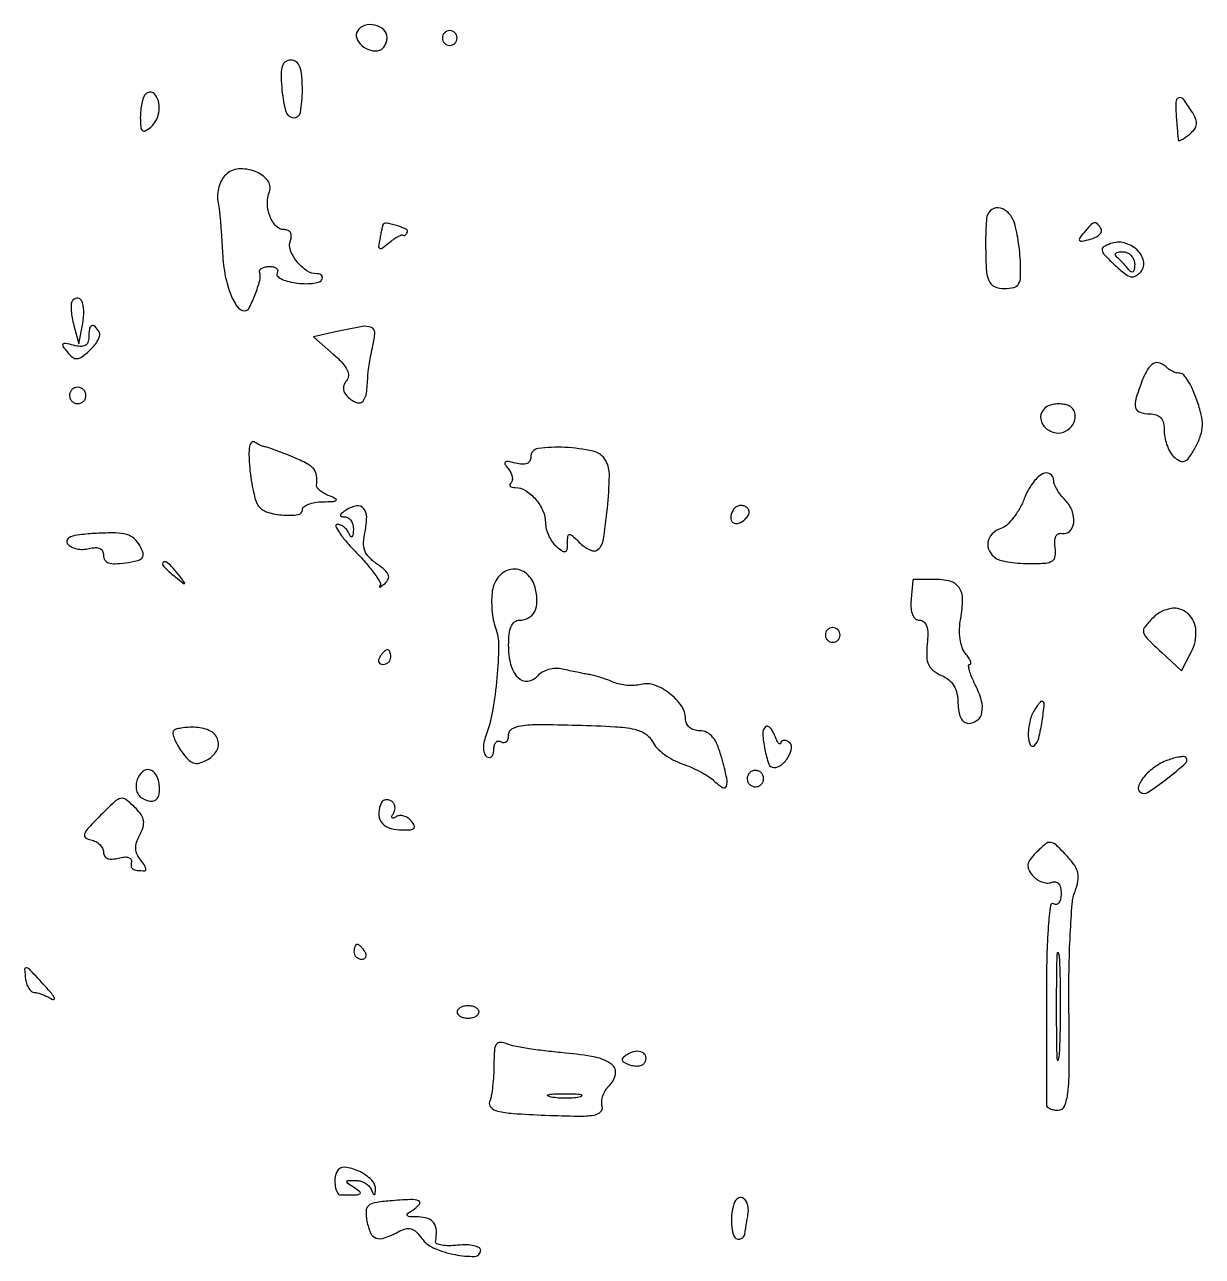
# Model space of a CAD drawing. Extents: x 0 to 5034, y 0 to 2560.
# Drawn here: x 4256.3 to 4416.2, y 1612.7 to 1779.8 of the extents above; entities that cross this region are included whole.
import ezdxf

# ---------------------------------------------------------------- set-up
doc = ezdxf.new("R2010")
doc.units = 0

msp = doc.modelspace()

# ---------------------------------------------------------------- linework, layer by layer
for points in [[(4301.465121, 1778.943565, 0.233169), (4301.372787, 1777.978861, 0.125868), (4302.075772, 1776.97976, 0.107367), (4303.279243, 1776.332711, 0.147672), (4304.5, 1776.349589, 0.11383), (4304.88233, 1776.575524, 0.07106), (4305.20625, 1776.985648, 0.065425), (4305.425276, 1777.5096, 0.066419), (4305.5, 1778.069638, 0.207547), (4305.040843, 1779.128142, 0.135554), (4303.84423, 1779.755323, 0.128086), (4302.442641, 1779.697141, 0.182215)], [(4313, 1778, 0.099038), (4313.076342, 1777.618362, 0.097945), (4313.29375, 1777.29375, 0.097945), (4313.618362, 1777.076342, 0.099038), (4314, 1777, 0.099038), (4314.381638, 1777.076342, 0.097945), (4314.70625, 1777.29375, 0.097945), (4314.923658, 1777.618362, 0.099038), (4315, 1778, 0.099038), (4314.923658, 1778.381638, 0.097945), (4314.70625, 1778.70625, 0.097945), (4314.381638, 1778.923658, 0.099038), (4314, 1779, 0.099038), (4313.618362, 1778.923658, 0.097945), (4313.29375, 1778.70625, 0.097945), (4313.076342, 1778.381638, 0.099038)], [(4291.189635, 1771.3273, 0.038913), (4291.709729, 1768.14683, 0.305459), (4292.761993, 1767.189868, 0.405212), (4293.733119, 1767.890366, 0.044008), (4294, 1770.916667, 0.019099), (4293.924513, 1772.892105, 0.07228), (4293.654467, 1774.095773, 0.13819), (4293.1657, 1774.752721, 0.165616), (4292.439635, 1775, 0.147827), (4291.72074, 1774.782707, 0.165406), (4291.281007, 1774.21129, 0.083695), (4291.107599, 1773.14388, 0.019591)], [(4272.666667, 1770.333333, 0.115563), (4272.408969, 1769.917969, 0.028718), (4272.195833, 1769.141115, 0.027823), (4272.049039, 1768.19991, 0.024777), (4272, 1767.210889, 0.018577), (4272.047605, 1765.930086, 0.190743), (4272.274327, 1765.462239, 0.325104), (4272.673315, 1765.416587, 0.044529), (4273.405104, 1765.921243, 0.104972), (4274.189461, 1766.913526, 0.090136), (4274.557758, 1768.194643, 0.094011), (4274.445605, 1769.475696, 0.128349), (4273.862278, 1770.471056, 0.125228), (4273.609223, 1770.621453, 0.10078), (4273.292877, 1770.648789, 0.090247), (4272.96123, 1770.548125, 0.077832)], [(4412.635737, 1767.25, 0.001807), (4412.718947, 1766.169462, 0.002481), (4412.802109, 1765.198407, 0.001591), (4412.878619, 1764.383167, 0.029511), (4412.918758, 1764.127555, 0.449987), (4413.04131, 1764.05895, 0.040673), (4413.403605, 1764.219285, 0.031812), (4413.891048, 1764.525939, 0.016895), (4414.455217, 1764.962833, 0.05581), (4415.129869, 1765.663384, 0.144024), (4415.380628, 1766.311852, 0.124269), (4415.257288, 1767.055466, 0.036668), (4414.71467, 1768.085278, 0.0235), (4413.597127, 1769.700561, 0.337117), (4412.964172, 1769.874553, 0.303197), (4412.572085, 1769.301418, 0.021116)], [(4283.594022, 1759.451165, 0.072309), (4283.059088, 1758.734237, 0.05049), (4282.669576, 1757.801979, 0.050397), (4282.474156, 1756.808206, 0.071047), (4282.517772, 1755.907716, -0.019301), (4282.685902, 1754.807605, -0.00539), (4282.863734, 1753.07498, -0.00543), (4283.02262, 1751.10892, -0.005683), (4283.136041, 1749.169465, 0.030768), (4283.476665, 1746.044331, 0.046495), (4284.187793, 1743.403129, 0.057864), (4285.127482, 1741.560216, 0.250997), (4286.173159, 1741, 0.283873), (4286.795623, 1741.384375, 0.024076), (4287.590426, 1743.182149, 0.028837), (4288.201302, 1745.086125, 0.128469), (4288.198125, 1746.25, -0.217648), (4288.24718, 1746.535184, -0.117573), (4288.51616, 1746.779687, -0.079286), (4288.97634, 1746.945298, -0.046837), (4289.559017, 1747, -0.057406), (4290.1168, 1746.935748, -0.123557), (4290.498859, 1746.739151, -0.190678), (4290.647566, 1746.44846, -0.163842), (4290.569221, 1746.112002, 0.324819), (4290.597087, 1745.738963, 0.094192), (4291.072808, 1745.354055, 0.056898), (4291.929704, 1745.013026, 0.02985), (4293.054232, 1744.778733, 0.027366), (4294.253573, 1744.669278, 0.036314), (4295.348149, 1744.709033, 0.039527), (4296.210173, 1744.872952, 0.189805), (4296.603045, 1745.166731, 0.114907), (4296.70982, 1745.483867, 0.185102), (4296.634688, 1745.755227, 0.156492), (4296.381273, 1745.93774, 0.078586), (4295.987588, 1746, -0.149574), (4294.603618, 1746.423486, -0.075836), (4293.252022, 1747.67075, -0.078024), (4292.36905, 1749.218601, -0.184317), (4292.371488, 1750.525699, 0.077704), (4292.497941, 1751.115184, 0.143929), (4292.387418, 1751.587899, 0.161251), (4292.05232, 1751.891104, 0.104307), (4291.536003, 1752, -0.20681), (4290.447092, 1752.47052, -0.096117), (4289.608602, 1753.797856, -0.083319), (4289.245261, 1755.540897, -0.101765), (4289.515963, 1757.181003, 0.271731), (4289.265216, 1758.693955, 0.128154), (4287.596955, 1759.887432, 0.107803), (4285.325652, 1760.233708, 0.182464)], [(4386.875, 1753.5, 0.006529), (4386.827064, 1752.817127, 0.003846), (4386.786719, 1752, 0.003846), (4386.758965, 1751.182844, 0.006565), (4386.75, 1750.5, 0.010062), (4386.825807, 1746.733354, 0.084592), (4387.17726, 1745.076554, 0.199354), (4387.947445, 1744.284437, 0.101822), (4389.329703, 1744, 0.059092), (4390.593401, 1744.149871, 0.207106), (4391.234411, 1744.631659, 0.125829), (4391.50279, 1745.610947, 0.017169), (4391.466016, 1747.75, 0.015267), (4391.337384, 1749.314067, 0.014026), (4391.111088, 1750.9125, 0.014186), (4390.82883, 1752.326269, 0.044085), (4390.529323, 1753.25, 0.115672), (4389.649568, 1754.45162, 0.16143), (4388.425853, 1754.952354, 0.212813), (4387.380855, 1754.569638, 0.181252)], [(4304.923489, 1752.661516, 0.056443), (4304.882259, 1752.540999, 0.001668), (4304.768639, 1752.016989, 0.003315), (4304.640833, 1751.397824, 0.002279), (4304.503782, 1750.694193, 0.018576), (4304.354126, 1749.708403, 0.336466), (4304.507008, 1749.450805, 0.262036), (4304.841923, 1749.493401, 0.013419), (4305.733988, 1750.194193, -0.018965), (4306.361982, 1750.676369, -0.028518), (4306.94693, 1751.042982, -0.027647), (4307.432186, 1751.275924, -0.260021), (4307.653695, 1751.25, 0.17767), (4307.805361, 1751.207436, 0.130273), (4307.97171, 1751.265747, 0.094466), (4308.128787, 1751.422577, 0.058323), (4308.25, 1751.654671, 0.401949), (4308.072528, 1752.074912, 0.028239), (4306.756653, 1752.555797, 0.027507), (4305.375215, 1752.892257, 0.340378)], [(4400.065294, 1751.578674, 0.019963), (4399.483502, 1750.8178, 0.361312), (4399.506425, 1750.533834, 0.255353), (4399.829763, 1750.434951, 0.013137), (4400.931602, 1750.692364, 0.045875), (4401.675547, 1750.961789, 0.080158), (4402.215614, 1751.330573, 0.122195), (4402.473271, 1751.733869, 0.223332), (4402.429736, 1752.11369, 0.050084), (4401.915917, 1752.784477, 0.26591), (4401.490578, 1752.914775, 0.150095), (4400.990372, 1752.628048, 0.014904)], [(4403.701481, 1750.100435, 0.048002), (4402.755465, 1749.645839, 0.317561), (4402.556999, 1749.191611, 0.144097), (4402.887746, 1748.57043, 0.010279), (4404.301391, 1747.186584, 0.018885), (4405.635165, 1746.025187, 0.109825), (4406.465412, 1745.613963, 0.196559), (4407.142895, 1745.714318, 0.085921), (4407.846378, 1746.314897, 0.234217), (4408.186764, 1747.751904, 0.151935), (4407.307766, 1749.255153, 0.123943), (4405.554883, 1750.197985, 0.15085)], [(4406.984687, 1747.25, -0.037587), (4406.931604, 1746.618706, -0.159858), (4406.760309, 1746.28649, -0.327207), (4406.514255, 1746.250498, -0.111066), (4406.223054, 1746.5, 0.017789), (4405.871686, 1746.937434, 0.011028), (4405.430111, 1747.426563, 0.01106), (4404.97225, 1747.890763, 0.019542), (4404.5717, 1748.25, -0.129577), (4404.368486, 1748.533999, -0.297449), (4404.422103, 1748.779687, -0.152297), (4404.752042, 1748.949546, -0.043317), (4405.333333, 1749, -0.102919), (4405.972559, 1748.867015, -0.101386), (4406.509628, 1748.489797, -0.098893), (4406.86458, 1747.922707, -0.092982)], [(4262.726624, 1742.266312, 0.118028), (4262.607646, 1741.815257, 0.024565), (4262.629243, 1740.990729, 0.024518), (4262.751401, 1740.013306, 0.021005), (4262.97307, 1739), (4263.631089, 1736.5), (4264.181435, 1739.273867, 0.056098), (4264.328109, 1741.020444, 0.106454), (4263.993624, 1742.384863, 0.322213), (4263.379659, 1742.71619, 0.241902)], [(4265, 1737.383369, -0.088802), (4264.874783, 1736.68389, -0.185479), (4264.515068, 1736.274638, -0.140813), (4263.889809, 1736.145838, -0.044816), (4262.942849, 1736.304694, 0.012728), (4261.822419, 1736.567417, 0.260596), (4261.502721, 1736.466775, 0.357738), (4261.482988, 1736.180656, 0.018622), (4262.086232, 1735.396097, 0.048505), (4262.80985, 1734.678619, 0.190786), (4263.397307, 1734.492276, 0.143452), (4264.059921, 1734.737787, 0.023946), (4265.119801, 1735.608418, 0.038275), (4265.782149, 1736.307086, 0.05193), (4266.257099, 1737.03449, 0.063244), (4266.492739, 1737.683352, 0.196368), (4266.417402, 1738.133647, 0.056227), (4265.847435, 1738.859147, 0.331219), (4265.39801, 1738.928384, 0.237797), (4265.082768, 1738.484034, 0.037546)], [(4298.5, 1738.110988), (4295.5, 1737.458605), (4298.234189, 1735.062714, -0.024871), (4299.444949, 1733.890368, -0.075573), (4300.091013, 1732.947894, -0.128604), (4300.246254, 1732.158852, -0.159119), (4299.971858, 1731.466091, 0.087429), (4299.622831, 1730.854106, 0.137632), (4299.580583, 1730.254554, 0.116585), (4299.861858, 1729.649756, 0.052707), (4300.475836, 1729.020055, 0.110113), (4301.493216, 1728.498923, 0.294825), (4302.231801, 1728.743161, 0.136993), (4302.699225, 1729.831278, 0.026087), (4302.875897, 1732, -0.025154), (4302.93651, 1732.761594, -0.008408), (4303.099687, 1733.867188, -0.008344), (4303.321726, 1735.087136, -0.009429), (4303.576374, 1736.25, 0.04671), (4303.831566, 1738.046747, 0.327827), (4303.371154, 1738.740615, 0.13416), (4302.152048, 1738.844068, 0.008014)], [(4407.975249, 1731.4349, 0.017605), (4407.157383, 1729.032384, 0.130735), (4407.11799, 1727.836023, 0.262002), (4407.688346, 1727.210831, 0.079856), (4409, 1727, -0.074697), (4409.922584, 1726.861398, -0.144289), (4410.5397, 1726.452806, -0.125567), (4410.889193, 1725.728442, -0.049969), (4411, 1724.622445, 0.052881), (4411.105803, 1723.624857, 0.0427), (4411.420952, 1722.593937, 0.044244), (4411.883884, 1721.683619, 0.079966), (4412.433029, 1721.055581, 0.080857), (4413.224245, 1720.590546, 0.217106), (4413.861114, 1720.627257, 0.128469), (4414.479061, 1721.192284, 0.022989), (4415.273902, 1722.553238, 0.038709), (4415.938377, 1724.102161, 0.075783), (4416.173653, 1725.420604, 0.065866), (4416.019382, 1726.867421, 0.023344), (4415.433846, 1728.870102, 0.023288), (4414.882247, 1730.260423, 0.033043), (4414.255935, 1731.433717, 0.03471), (4413.643362, 1732.281367, 0.222471), (4413.176307, 1732.5, -0.061717), (4412.734901, 1732.554693, -0.039107), (4412.242936, 1732.720313, -0.038861), (4411.777777, 1732.962828, -0.056842), (4411.416667, 1733.25, 0.105306), (4410.444187, 1733.880983, 0.216037), (4409.556323, 1733.827813, 0.141249), (4408.739037, 1733.041652, 0.040233)], [(4262.552786, 1730.08541, 0.099038), (4262.401684, 1729.679226, 0.097945), (4262.417584, 1729.244476, 0.097945), (4262.597789, 1728.848514, 0.099038), (4262.91459, 1728.552786, 0.099038), (4263.320774, 1728.401684, 0.097945), (4263.755524, 1728.417584, 0.097945), (4264.151486, 1728.597789, 0.099038), (4264.447214, 1728.91459, 0.099038), (4264.598316, 1729.320774, 0.097945), (4264.582416, 1729.755524, 0.097945), (4264.402211, 1730.151486, 0.099038), (4264.08541, 1730.447214, 0.099038), (4263.679226, 1730.598316, 0.097945), (4263.244476, 1730.582416, 0.097945), (4262.848514, 1730.402211, 0.099038)], [(4395.692914, 1728.242996, 0.175095), (4394.549835, 1727.509282, 0.206395), (4394.238512, 1726.271505, 0.177936), (4394.924999, 1725.052406, 0.141047), (4396.311856, 1724.423881, 0.157436), (4397.615996, 1724.643776, 0.139254), (4398.621592, 1725.59207, 0.15535), (4398.914704, 1726.845323, 0.197887), (4398.382783, 1727.894531, 0.100195), (4397.915181, 1728.156786, 0.045678), (4397.228486, 1728.310432, 0.042749), (4396.449602, 1728.344244, 0.045507)], [(4286.844075, 1719.665883, 0.015873), (4287.050411, 1717.995704, 0.018367), (4287.35531, 1716.422139, 0.01768), (4287.706605, 1715.119829, 0.094746), (4288.049591, 1714.473313, 0.153869), (4289.280113, 1713.651607, 0.051525), (4291.432414, 1713.258923, 0.055636), (4293.40695, 1713.325394, 0.372409), (4294, 1714.011202, -0.239174), (4294.195088, 1714.39571, -0.066128), (4294.807813, 1714.730187, -0.051453), (4295.696726, 1714.971231, -0.034121), (4296.75, 1715.070285, 0.006632), (4298.201492, 1715.126655, 0.164878), (4298.568241, 1715.272669, 0.540578), (4298.542184, 1715.478251, 0.019549), (4297.676, 1715.859329, -0.032984), (4296.983102, 1716.186646, -0.044467), (4296.409538, 1716.575795, -0.05185), (4296.021354, 1716.966486, -0.198103), (4295.926, 1717.289043, 0.055661), (4295.915911, 1718.634839, 0.144458), (4295.537081, 1719.516962, 0.101139), (4294.640179, 1720.237276, 0.0197), (4292.75, 1721.117109, 0.004425), (4291.46864, 1721.639934, 0.006094), (4290.307812, 1722.085329, 0.00401), (4289.328521, 1722.43854, 0.071226), (4289, 1722.503742, -0.07262), (4288.741476, 1722.555798, -0.018995), (4288.347719, 1722.713834, -0.018889), (4287.908181, 1722.930198, -0.018318), (4287.481596, 1723.181196, 0.370807), (4287.08969, 1723.125285, 0.1357), (4286.826856, 1722.580006, 0.051918), (4286.739164, 1721.423215, 0.015775)], [(4324.999225, 1721.133369, -0.130141), (4324.855999, 1720.591176, -0.169248), (4324.471956, 1720.255436, -0.115178), (4323.831141, 1720.156143, -0.04507), (4322.942849, 1720.304694, 0.015471), (4321.916506, 1720.539425, 0.207231), (4321.547339, 1720.458893, 0.394011), (4321.494052, 1720.191455, 0.034697), (4321.934173, 1719.579316, -0.054018), (4322.286413, 1719.047265, -0.069199), (4322.481374, 1718.493801, -0.084569), (4322.496919, 1718.004648, -0.163543), (4322.324657, 1717.657991, 0.125052), (4322.176146, 1717.408306, 0.258099), (4322.223642, 1717.193285, 0.160209), (4322.474879, 1717.04591, 0.053247), (4322.904762, 1717, -0.141567), (4324.293423, 1716.598783, -0.075785), (4325.653968, 1715.420312, -0.072671), (4326.65646, 1713.823508, -0.104258), (4327, 1712.193873, 0.065462), (4327.110121, 1711.356367, 0.044429), (4327.440625, 1710.451717, 0.044428), (4327.925768, 1709.619655, 0.065444), (4328.5, 1709, 0.021484), (4329.312943, 1708.382301, 0.228254), (4329.712348, 1708.318671, 0.295642), (4329.944089, 1708.590999, 0.032548), (4330, 1709.448984, -0.021247), (4330.041237, 1710.418969, -0.369083), (4330.25, 1710.624944, -0.207928), (4330.609139, 1710.498516, -0.009225), (4331.58062, 1709.562237, 0.037968), (4332.243552, 1708.993007, 0.050265), (4332.928282, 1708.588906, 0.060131), (4333.534994, 1708.392826, 0.188705), (4333.948812, 1708.468364, 0.216989), (4334.819349, 1709.768901, 0.015543), (4335.402991, 1714.183841, 0.018657), (4335.681863, 1718.601504, 0.134792), (4335.175477, 1720.650924, 0.212449), (4333.462626, 1721.931327, 0.043996), (4329.644844, 1722.45108, 0.045898), (4326.007355, 1722.289619, 0.375054)], [(4392.003652, 1715.509308, -0.035831), (4391.345415, 1714.130996, -0.036868), (4390.502598, 1712.874602, -0.03952), (4389.6103, 1711.904359, -0.110672), (4388.817006, 1711.44192, 0.121855), (4387.633882, 1710.716792, 0.156512), (4387.061449, 1709.584081, 0.162731), (4387.264977, 1708.363371, 0.133123), (4388.174181, 1707.39235, 0.081456), (4388.854101, 1707.112054, 0.019665), (4390.053843, 1706.882387, 0.019666), (4391.469105, 1706.725377, 0.0184), (4392.924181, 1706.675351, 0.017977), (4394.919778, 1706.751976, 0.129995), (4395.820199, 1707.063281, 0.22067), (4396.203022, 1707.694732, 0.063798), (4396.18338, 1708.864224, -0.043386), (4396.132077, 1709.755465, -0.107613), (4396.288941, 1710.386564, -0.173635), (4396.633607, 1710.720063, -0.160947), (4397.123989, 1710.772207, 0.254706), (4398.170792, 1711.079558, 0.174941), (4398.709429, 1712.223607, 0.115474), (4398.483853, 1713.868617, 0.105183), (4397.549949, 1715.307194, -0.031185), (4396.95679, 1715.979345, -0.031691), (4396.455298, 1716.716577, -0.033404), (4396.105044, 1717.410917, -0.100438), (4396, 1717.928571, 0.259285), (4395.48945, 1718.846916, 0.282246), (4394.476878, 1718.852811, 0.105253), (4393.096775, 1717.556526, 0.058331)], [(4299.952254, 1713.94933, 0.019534), (4299.329562, 1713.520472, 0.180775), (4299.155742, 1713.249847, 0.409565), (4299.267095, 1713.073883, 0.054277), (4299.75, 1713.015313, -0.14066), (4300.22041, 1712.874047, -0.103835), (4300.609622, 1712.490436, -0.088112), (4300.857518, 1711.919989, -0.069928), (4300.921053, 1711.25, -0.021021), (4300.862835, 1710.583427, -0.185333), (4300.724694, 1710.327933, -0.449116), (4300.54862, 1710.351958, -0.051902), (4300.337719, 1710.75, 0.070551), (4300.061295, 1711.227899, 0.062465), (4299.65261, 1711.632812, 0.065521), (4299.179413, 1711.906985, 0.098891), (4298.713719, 1712, 0.541694), (4298.541342, 1711.735692, 0.046067), (4299.016707, 1710.879933, 0.029453), (4299.966277, 1709.651376, 0.014151), (4301.317393, 1708.187007, -0.015002), (4302.707419, 1706.675314, -0.023644), (4303.796563, 1705.289824, -0.020121), (4304.550674, 1704.135526, -0.302), (4304.528674, 1703.678674, 0.118223), (4304.465092, 1703.528015, 0.603627), (4304.519844, 1703.486511, 0.055961), (4304.780991, 1703.646384, 0.010451), (4305.217604, 1704.000937, 0.110112), (4305.651465, 1704.573425, 0.207302), (4305.663055, 1705.142812, 0.116853), (4305.206538, 1705.780772, 0.026511), (4304.151203, 1706.606647, -0.046258), (4303.058094, 1707.533849, -0.104284), (4302.477397, 1708.445695, -0.101678), (4302.306261, 1709.529636, -0.04256), (4302.500478, 1711.002176, 0.050003), (4302.733649, 1712.998349, 0.18437), (4302.307748, 1714.171349, 0.26783), (4301.35312, 1714.503127, 0.094066)], [(4352.468963, 1713.949781, 0.116221), (4352.141241, 1712.967994, 0.258096), (4352.448742, 1712.268926, 0.251496), (4353.214666, 1712.146534, 0.113251), (4354.103799, 1712.703799, 0.053431), (4354.515485, 1713.214314, 0.136091), (4354.655459, 1713.664644, 0.169261), (4354.531428, 1714.059296, 0.094625), (4354.156231, 1714.403444, 0.105525), (4353.716563, 1714.560607, 0.099247), (4353.240657, 1714.529717, 0.096292), (4352.801911, 1714.315254, 0.09291)], [(4262.128336, 1709.353235, 0.106176), (4262.634694, 1708.952157, 0.061054), (4263.372582, 1708.694142, 0.056887), (4264.215654, 1708.608897, 0.060799), (4265.036768, 1708.719866, -0.049987), (4265.887036, 1708.853496, -0.125251), (4266.498892, 1708.733788, -0.170313), (4266.865913, 1708.370853, -0.113891), (4267, 1707.789824, 0.148695), (4267.190136, 1707.164612, 0.165027), (4267.689831, 1706.782183, 0.091752), (4268.582569, 1706.653517, 0.026475), (4269.976302, 1706.783214, 0.01948), (4271.621555, 1707.090566, 0.165381), (4272.252975, 1707.478938, 0.253441), (4272.370853, 1708.075318, 0.047563), (4271.926094, 1709.138095, 0.09329), (4271.16439, 1710.084977, 0.109314), (4270.149031, 1710.625973, 0.066215), (4268.610134, 1710.842131, 0.016123), (4266.04136, 1710.778074, 0.01228), (4263.762106, 1710.591363, 0.060802), (4262.51059, 1710.301299, 0.201644), (4262.058192, 1709.882243, 0.28621)], [(4275, 1706.622445, 0.184603), (4275.08115, 1706.410139, 0.013803), (4275.514063, 1705.952641, 0.017649), (4276.079598, 1705.425681, 0.012436), (4276.75, 1704.872445, 0.001576), (4277.879507, 1703.99236, 0.377591), (4278, 1704, 0.377591), (4278.00764, 1704.120493, 0.001576), (4277.127555, 1705.25, 0.017685), (4276.23668, 1706.306759, 0.065617), (4275.573889, 1706.869516, 0.241985), (4275.193395, 1706.90695, 0.307699)], [(4319.783894, 1702.980933, 0.033996), (4319.688538, 1701.757169, 0.023457), (4319.740121, 1700.367696, 0.023727), (4319.916991, 1699.02999, 0.043881), (4320.205587, 1697.973283, -0.091961), (4320.625816, 1695.538461, -0.019108), (4320.404857, 1691.184844, -0.021046), (4319.809773, 1686.668471, -0.045378), (4318.896074, 1683.285402, 0.040714), (4318.637661, 1682.362808, 0.060642), (4318.578611, 1681.527533, 0.076956), (4318.714672, 1680.870396, 0.166371), (4319.038211, 1680.476385, 0.154553), (4319.402877, 1680.384475, 0.191476), (4319.717474, 1680.531874, 0.128992), (4319.930126, 1680.923266, 0.060357), (4320, 1681.5, -0.063222), (4320.072951, 1682.074636, -0.134005), (4320.29375, 1682.461189, -0.191582), (4320.620597, 1682.602013, -0.146489), (4321, 1682.5, 0.140172), (4321.379614, 1682.392874, 0.191235), (4321.70625, 1682.523864, 0.138135), (4321.926779, 1682.894307, 0.065702), (4322, 1683.449116, -0.26262), (4322.448301, 1684.243765, -0.101075), (4323.68443, 1684.68388, -0.036984), (4326.14318, 1684.84799, -0.005153), (4331.25, 1684.758133, -0.006057), (4336.495766, 1684.548119, -0.040706), (4339.076483, 1684.201542, -0.091327), (4340.565099, 1683.577399, -0.129755), (4341.521253, 1682.516607, 0.076166), (4342.125504, 1681.683557, 0.037182), (4343.11752, 1680.818932, 0.035786), (4344.305999, 1680.055443, 0.043115), (4345.521253, 1679.522478, -0.021908), (4346.762087, 1679.039869, -0.018599), (4348.027151, 1678.425745, -0.019005), (4349.138063, 1677.779105, -0.048971), (4349.869048, 1677.208252, 0.05084), (4351.047579, 1676.294947, 0.48297), (4351.567864, 1676.480265, 0.139351), (4351.623064, 1677.544086, 0.011082), (4350.925891, 1680.306229, 0.027992), (4350.344951, 1682.028246, 0.074222), (4349.690414, 1683.14661, 0.10837), (4348.907984, 1683.775733, 0.115843), (4347.952996, 1684, -0.075264), (4347.176426, 1684.117561, -0.099279), (4346.549043, 1684.459, -0.109635), (4346.144036, 1684.985082, -0.109861), (4346, 1685.632705, 0.152935), (4345.453785, 1687.376709, 0.076608), (4343.846347, 1689.068095, 0.076622), (4341.804609, 1690.196735, 0.153133), (4339.980319, 1690.284602, -0.049984), (4339.104592, 1690.146965, -0.03295), (4338.084375, 1690.157032, -0.033093), (4337.082778, 1690.300127, -0.053486), (4336.264944, 1690.566561, 0.016563), (4335.479684, 1690.88814, 0.011676), (4334.577827, 1691.199278, 0.0118), (4333.700396, 1691.456593, 0.024175), (4333, 1691.608311, -0.006326), (4332.27214, 1691.73898, -0.002676), (4331.29863, 1691.9319, -0.002647), (4330.261018, 1692.149028, -0.003457), (4329.314486, 1692.35919, 0.065142), (4328.375941, 1692.448908, 0.059225), (4327.413689, 1692.300417, 0.061981), (4326.557361, 1691.94318, 0.090004), (4325.931807, 1691.417832, -0.192865), (4324.600843, 1690.695862, -0.238072), (4323.292089, 1691.175778, -0.128674), (4322.319396, 1692.97359, -0.060072), (4322, 1695.622445, -0.027739), (4322.083406, 1697.124677, -0.073212), (4322.356659, 1698.164019, -0.120052), (4322.813357, 1698.774583, -0.174134), (4323.440983, 1699, 0.125565), (4324.702407, 1699.321856, 0.155395), (4325.536033, 1700.19399, 0.118308), (4325.848495, 1701.598004, 0.057404), (4325.606464, 1703.431835, 0.154974), (4324.456221, 1705.293663, 0.199374), (4322.562376, 1705.913496, 0.192778), (4320.737704, 1705.013619, 0.147561)], [(4376.918758, 1704.5, 0.383517), (4376.883287, 1704.4681, 0.000844), (4376.802109, 1703.692188, 0.004575), (4376.718947, 1702.804459, 0.002753), (4376.635737, 1701.75, 0.036451), (4376.6353, 1700.580523, 0.081587), (4376.841858, 1699.718979, 0.125006), (4377.237846, 1699.194659, 0.170428), (4377.792345, 1699, -0.181894), (4378.368381, 1698.783274, -0.136675), (4378.742355, 1698.211746, -0.076535), (4378.897176, 1697.220801, -0.025503), (4378.825366, 1695.75, 0.031958), (4378.764685, 1694.059731, 0.09992), (4379.019697, 1692.956637, 0.122562), (4379.645025, 1692.167778, 0.06087), (4380.75, 1691.512872, -0.066235), (4381.75618, 1690.901896, -0.088325), (4382.457087, 1690.097265, -0.083193), (4382.864216, 1689.061185, -0.05215), (4383, 1687.762872, 0.039969), (4383.092347, 1686.609474, 0.078664), (4383.378188, 1685.737566, 0.112473), (4383.831645, 1685.196793, 0.163687), (4384.416667, 1685, 0.166688), (4385.623289, 1685.413754, 0.18625), (4386.254575, 1686.462518, 0.113644), (4386.166372, 1688.132835, 0.047157), (4385.337114, 1690.25, -0.017737), (4384.85051, 1691.305193, -0.033421), (4384.546891, 1692.192188, -0.044004), (4384.435209, 1692.823726, -0.439955), (4384.596765, 1693, 0.38802), (4384.736085, 1693.127282, 0.117067), (4384.691489, 1693.437405, 0.054837), (4384.438486, 1693.916966, 0.024429), (4384.009097, 1694.489038, -0.091276), (4383.545046, 1695.317334, -0.048767), (4383.275276, 1696.463425, -0.043297), (4383.211796, 1697.807989, -0.035428), (4383.370124, 1699.239038, 0.04173), (4383.626728, 1701.859714, 0.154701), (4383.153295, 1703.43029, 0.184166), (4381.926961, 1704.281573, 0.063765), (4379.75, 1704.533458, -0.000034), (4378.689938, 1704.520632, -0.000054), (4377.783948, 1704.509828, -0.00001), (4376.982994, 1704.500378, -0.002945)], [(4409.485128, 1699.34227, 0.027676), (4408.345553, 1698.069042, 0.234293), (4408.186718, 1697.339729, 0.137302), (4408.637194, 1696.550654, 0.007872), (4410.674896, 1694.600635), (4413.349791, 1692.120332), (4414.668026, 1694.661232, 0.133413), (4415.299878, 1697.578178, 0.198625), (4414.192208, 1699.906276, 0.226988), (4411.913871, 1700.58158, 0.158082)], [(4365, 1697, 0.099038), (4365.076342, 1696.618362, 0.097945), (4365.29375, 1696.29375, 0.097945), (4365.618362, 1696.076342, 0.099038), (4366, 1696, 0.099038), (4366.381638, 1696.076342, 0.097945), (4366.70625, 1696.29375, 0.097945), (4366.923658, 1696.618362, 0.099038), (4367, 1697, 0.099038), (4366.923658, 1697.381638, 0.097945), (4366.70625, 1697.70625, 0.097945), (4366.381638, 1697.923658, 0.099038), (4366, 1698, 0.099038), (4365.618362, 1697.923658, 0.097945), (4365.29375, 1697.70625, 0.097945), (4365.076342, 1697.381638, 0.099038)], [(4304.5, 1694, 0.082592), (4304.343488, 1693.6179, 0.161196), (4304.3746, 1693.29375, 0.182303), (4304.586039, 1693.078288, 0.108972), (4304.940983, 1693, 0.093332), (4305.345238, 1693.076123, 0.09642), (4305.688914, 1693.29375, 0.099167), (4305.918938, 1693.618444, 0.105053), (4306, 1694, 0.042167), (4305.967655, 1694.382849, 0.061769), (4305.870461, 1694.70625, 0.081139), (4305.727648, 1694.92554, 0.210953), (4305.559017, 1695, 0.151918), (4305.34829, 1694.934461, 0.038439), (4305.066025, 1694.70625, 0.035638), (4304.768994, 1694.382774, 0.029505)], [(4393.376701, 1686.800498, 0.084643), (4392.742422, 1685.233847, 0.054705), (4392.533906, 1683.283517, 0.111734), (4392.807639, 1682.089373, 0.516903), (4393.390129, 1681.990129, 0.137099), (4393.959838, 1683.00174, 0.020831), (4394.422103, 1685.296985, 0.016191), (4394.710309, 1687.596055, 0.441522), (4394.342039, 1688, 0.212276), (4394.220264, 1687.945861, 0.014116), (4393.966069, 1687.647646, 0.018414), (4393.677003, 1687.260071, 0.012608)], [(4276.468597, 1683.949189, 0.203427), (4276.411328, 1683.575816, 0.034107), (4276.642311, 1682.872611, 0.032618), (4277.047876, 1682.034673, 0.023762), (4277.600871, 1681.15945, 0.036738), (4278.448212, 1680.121116, 0.120007), (4279.187592, 1679.642988, 0.144711), (4279.979455, 1679.605168, 0.063007), (4280.97234, 1679.985197, 0.126141), (4282.336675, 1681.236857, 0.222777), (4282.544321, 1682.720088, 0.201606), (4281.522746, 1683.939904, 0.108419), (4279.593854, 1684.452496, 0.021702), (4278.516388, 1684.452873, 0.029165), (4277.545533, 1684.354128, 0.029277), (4276.779882, 1684.184352, 0.187263)], [(4356.861836, 1684.528503, 0.216329), (4356.496118, 1683.554842, 0.033821), (4356.77809, 1681.46949, 0.032643), (4357.323443, 1679.477928, 0.319846), (4357.994132, 1679, 0.174238), (4359.054905, 1679.381228, 0.08677), (4359.995356, 1680.480559, 0.10186), (4360.415147, 1681.700022, 0.294534), (4360.048558, 1682.469989, 0.059235), (4359.641849, 1682.659101, 0.11546), (4359.287368, 1682.690022, 0.170535), (4359.04272, 1682.562434, 0.167954), (4358.929715, 1682.309017, -0.352995), (4358.827753, 1682.202881, -0.263588), (4358.671207, 1682.266988, -0.055721), (4358.42739, 1682.659938, -0.017048), (4358.148387, 1683.302005, 0.037169), (4357.834411, 1683.951764, 0.071334), (4357.477157, 1684.405616, 0.121041), (4357.138257, 1684.599926, 0.272748)], [(4411.465282, 1679.995302, 0.062362), (4409.696237, 1679.058486, 0.063616), (4408.226064, 1677.719756, 0.089917), (4407.485715, 1676.443773, 0.354755), (4407.763816, 1675.645969, 0.292935), (4408.799591, 1675.662907, 0.017704), (4411.445809, 1677.558789, 0.017881), (4413.905713, 1679.600825, 0.443468), (4413.911524, 1680.388583, 0.198853), (4413.632636, 1680.490628, 0.029406), (4413.023187, 1680.429104, 0.029366), (4412.274591, 1680.26318, 0.021407)], [(4271.589337, 1677.372214, 0.072951), (4271.428728, 1676.656554, 0.076355), (4271.484494, 1675.936526, 0.083118), (4271.742618, 1675.318372, 0.114447), (4272.168385, 1674.895933, 0.087212), (4273.275653, 1674.454202, 0.21552), (4274.109978, 1674.639845, 0.197066), (4274.571443, 1675.412899, 0.073821), (4274.57356, 1676.699762, 0.093103), (4274.106401, 1678.057432, 0.211077), (4273.251937, 1678.690543, 0.2462), (4272.314577, 1678.440016, 0.115618)], [(4354.552786, 1678.08541, 0.099038), (4354.401684, 1677.679226, 0.097945), (4354.417584, 1677.244476, 0.097945), (4354.597789, 1676.848514, 0.099038), (4354.91459, 1676.552786, 0.099038), (4355.320774, 1676.401684, 0.097945), (4355.755524, 1676.417584, 0.097945), (4356.151486, 1676.597789, 0.099038), (4356.447214, 1676.91459, 0.099038), (4356.598316, 1677.320774, 0.097945), (4356.582416, 1677.755524, 0.097945), (4356.402211, 1678.151486, 0.099038), (4356.08541, 1678.447214, 0.099038), (4355.679226, 1678.598316, 0.097945), (4355.244476, 1678.582416, 0.097945), (4354.848514, 1678.402211, 0.099038)], [(4266.345052, 1672.254143, 0.010596), (4264.875567, 1670.72102, 0.104155), (4264.421411, 1669.955502, 0.334187), (4264.575332, 1669.48655, 0.104973), (4265.299598, 1669.180819, -0.071755), (4265.94945, 1668.955672, -0.074324), (4266.500507, 1668.55796, -0.081414), (4266.871513, 1668.054205, -0.118633), (4267, 1667.520295, 0.137237), (4267.145551, 1666.999994, 0.164568), (4267.532891, 1666.674375, 0.11169), (4268.172501, 1666.577462, 0.045956), (4269.04259, 1666.721388, -0.040607), (4269.819646, 1666.858465, -0.092352), (4270.411068, 1666.804649, -0.171834), (4270.733014, 1666.5771, -0.226911), (4270.79259, 1666.227769, 0.100136), (4270.746678, 1665.638388, 0.217841), (4270.978992, 1665.26019, 0.12296), (4271.548834, 1665.05458, 0.025403), (4272.622445, 1665, 0.389444), (4272.755974, 1665.122598, 0.116215), (4272.711944, 1665.421848, 0.054545), (4272.467346, 1665.884355, 0.024325), (4272.053051, 1666.436078, -0.065523), (4271.560519, 1667.218433, -0.099009), (4271.374744, 1667.99908, -0.08853), (4271.495531, 1668.854067, -0.043641), (4271.928623, 1669.866632, 0.047667), (4272.369733, 1670.921302, 0.110652), (4272.438267, 1671.771202, 0.112133), (4272.137665, 1672.561947, 0.049738), (4271.426589, 1673.430554, 0.026245), (4270.092301, 1674.631667, 0.230966), (4269.340182, 1674.804974, 0.13319), (4268.512118, 1674.360824, 0.007064)], [(4304.754232, 1674.266312, 0.096713), (4304.359852, 1672.850483, 0.166492), (4304.660771, 1671.677467, 0.155769), (4305.641527, 1670.883288, 0.082149), (4307.190196, 1670.556958, 0.01765), (4308.522119, 1670.5457, 0.147637), (4309.087388, 1670.733026, 0.3509), (4309.193909, 1671.099755, 0.075256), (4308.826889, 1671.708586, 0.070322), (4308.346172, 1672.145465, 0.076874), (4307.777, 1672.416067, 0.085956), (4307.2097, 1672.483818, 0.125896), (4306.732185, 1672.334481, -0.042818), (4306.365817, 1672.149304, -0.324644), (4306.188744, 1672.193654, -0.282935), (4306.160084, 1672.388415, -0.037074), (4306.361803, 1672.776393, 0.08598), (4306.546157, 1673.23524, 0.093884), (4306.557326, 1673.714928, 0.100308), (4306.395225, 1674.140561, 0.113835), (4306.08541, 1674.447214, 0.076159), (4305.694606, 1674.613157, 0.096446), (4305.303651, 1674.635555, 0.111232), (4304.974193, 1674.512816, 0.132806)], [(4393.536911, 1667.394054, 0.03775), (4392.784982, 1666.519122, 0.125721), (4392.503066, 1665.822096, 0.148028), (4392.612305, 1665.143933, 0.059845), (4393.125696, 1664.348545, 0.067446), (4393.682545, 1663.836626, 0.064741), (4394.363038, 1663.482878, 0.069684), (4395.058848, 1663.333879, 0.109994), (4395.660214, 1663.423106, -0.121118), (4396.219416, 1663.493569, -0.18468), (4396.648199, 1663.269816, -0.130879), (4396.915361, 1662.736375, -0.051052), (4397, 1661.909598, -0.048696), (4396.928398, 1661.176143, -0.105992), (4396.70625, 1660.65913, -0.182768), (4396.378181, 1660.438409, -0.198616), (4396, 1660.5, 0.545035), (4395.546662, 1660.284095, 0.01279), (4395.257043, 1657.473927, 0.014247), (4395.058824, 1653.401006, 0.005034), (4395, 1647.559017), (4395, 1637.762649), (4395, 1633.25, 0.202019), (4395.120728, 1632.963392, 0.084442), (4395.472276, 1632.720313, 0.064546), (4395.99232, 1632.555121, 0.044693), (4396.607749, 1632.5, 0.303818), (4397.464487, 1633.073524, 0.071165), (4397.912234, 1634.83526, 0.026393), (4398.100839, 1638.323528, 0.003143), (4398.061786, 1646.06401, -0.006834), (4398.074357, 1651.446321, -0.008752), (4398.24036, 1656.398807, -0.007022), (4398.5092, 1660.525501, -0.071175), (4398.885547, 1662.198965, 0.04269), (4399.285018, 1663.598737, 0.100709), (4399.276293, 1664.679172, 0.097398), (4398.844246, 1665.692566, 0.038228), (4397.892554, 1666.884955, 0.011827), (4396.311551, 1668.50346, 0.165772), (4395.587543, 1668.848661, 0.208228), (4394.881928, 1668.634839, 0.020147)], [(4301, 1654, 0.105053), (4301.081062, 1653.618444, 0.099167), (4301.311086, 1653.29375, 0.09642), (4301.654762, 1653.076123, 0.093332), (4302.059017, 1653, 0.108972), (4302.413961, 1653.078288, 0.182303), (4302.6254, 1653.29375, 0.161196), (4302.656512, 1653.6179, 0.082592), (4302.5, 1654, 0.029505), (4302.231006, 1654.382774, 0.035638), (4301.933975, 1654.70625, 0.038439), (4301.65171, 1654.934461, 0.151918), (4301.440983, 1655, 0.210953), (4301.272352, 1654.92554, 0.081139), (4301.129539, 1654.70625, 0.061769), (4301.032345, 1654.382849, 0.042167)], [(4396.742498, 1640.291588, -0.039068), (4396.613779, 1639.304715, -0.875674), (4396.493827, 1639.313779, -0.011964), (4396.410297, 1641.842228, -0.002213), (4396.38854, 1646.5, -0.002293), (4396.408798, 1651.166435, -0.010669), (4396.490269, 1653.857529, -0.808064), (4396.61194, 1653.877154, -0.078783), (4396.739318, 1653.291588, -0.009156), (4396.85012, 1650.425385, -0.005021), (4396.88626, 1646.911868, -0.005002), (4396.851427, 1643.342947, -0.00796)], [(4256.433813, 1650.25, 0.047903), (4256.598982, 1649.579306, 0.061267), (4256.880957, 1649.009564, 0.074433), (4257.230191, 1648.619752, 0.170302), (4257.595329, 1648.484687, -0.064639), (4258.044708, 1648.418597, -0.02178), (4258.674878, 1648.210691, -0.02125), (4259.359311, 1647.917499, -0.022806), (4260, 1647.573437, 0.221455), (4260.276847, 1647.544946, 0.458566), (4260.347233, 1647.722423, 0.051982), (4259.921369, 1648.363697, 0.01219), (4259.075686, 1649.33875, 0.003395), (4257.111813, 1651.465369, 0.122159), (4256.554843, 1651.826517, 0.533175), (4256.293954, 1651.629207, 0.022338)], [(4315, 1645.833333, 0.17482), (4315.114688, 1645.515341, 0.093122), (4315.440625, 1645.244792, 0.073362), (4315.926139, 1645.06169, 0.053595), (4316.5, 1645, 0.053595), (4317.073861, 1645.06169, 0.073362), (4317.559375, 1645.244792, 0.093122), (4317.885312, 1645.515341, 0.17482), (4318, 1645.833333, 0.17482), (4317.885312, 1646.151326, 0.093122), (4317.559375, 1646.421875, 0.073362), (4317.073861, 1646.604977, 0.053595), (4316.5, 1646.666667, 0.053595), (4315.926139, 1646.604977, 0.073362), (4315.440625, 1646.421875, 0.093122), (4315.114688, 1646.151326, 0.17482)], [(4320, 1638.688776, -0.014516), (4319.957607, 1637.228888, -0.01404), (4319.830553, 1635.75753, -0.014099), (4319.645949, 1634.470049, -0.048989), (4319.423158, 1633.660347, 0.293672), (4319.581986, 1632.895974, 0.140089), (4320.492421, 1632.379187, 0.043334), (4322.59157, 1632.059152, 0.006073), (4326.976868, 1631.82856, 0.005462), (4331.479447, 1631.695856, 0.043204), (4333.559271, 1631.837115, 0.145844), (4334.479726, 1632.274746, 0.280695), (4334.704985, 1633.029528, -0.086959), (4334.648204, 1633.705532, -0.0575), (4334.806894, 1634.470457, -0.05593), (4335.144208, 1635.203675, -0.069239), (4335.617034, 1635.786969, 0.15693), (4336.500743, 1637.373845, 0.28761), (4335.993786, 1638.707285, 0.114496), (4333.773384, 1639.69721, 0.026503), (4329.693818, 1640.265404, -0.008137), (4327.194178, 1640.520419, -0.009207), (4324.805372, 1640.848185, -0.008543), (4322.788896, 1641.198184, -0.049059), (4321.75, 1641.504794, 0.084045), (4320.846516, 1641.704296, 0.272561), (4320.323813, 1641.430465, 0.124236), (4320.058916, 1640.600176, 0.015408)], [(4338.118408, 1640.07318, 0.03936), (4337.533274, 1639.644526, 0.268353), (4337.419978, 1639.319611, 0.227867), (4337.64177, 1639.0198, 0.029854), (4338.384129, 1638.682837, 0.058511), (4339.018371, 1638.521214, 0.067768), (4339.641177, 1638.522896, 0.078711), (4340.158376, 1638.680128, 0.142196), (4340.484287, 1638.974576, 0.191013), (4340.62606, 1639.771326, 0.23802), (4340.165803, 1640.353794, 0.152732), (4339.196475, 1640.482104, 0.095806)], [(4331.761659, 1634.31292, -0.041951), (4330.934218, 1634.169017, -0.020826), (4329.869594, 1634.119272, -0.020511), (4328.754739, 1634.159391, -0.028254), (4327.761659, 1634.292739, -0.082665), (4327.319562, 1634.45659, -0.67161), (4327.339362, 1634.605813, -0.053901), (4328.071102, 1634.715166, -0.008901), (4329.5, 1634.747817, -0.009782), (4330.938425, 1634.726931, -0.038992), (4331.814362, 1634.62839, -0.417468), (4331.916221, 1634.476221, -0.285845)], [(4298.689105, 1624.160933, 0.088705), (4298.424916, 1623.215642, 0.067903), (4298.467934, 1622.141318, 0.080343), (4298.765748, 1621.288466, 0.275277), (4299.25, 1621, 0.004319), (4301.296522, 1621.017677, 0.12613), (4301.796296, 1621.155032, 0.528688), (4301.816506, 1621.410378, 0.02585), (4301, 1622, -0.009837), (4300.152107, 1622.571905, -0.289012), (4300.056263, 1622.801782, -0.349595), (4300.225188, 1622.953108, -0.012172), (4301.166667, 1622.984687, -0.069154), (4301.841521, 1622.897213, -0.062607), (4302.491913, 1622.628314, -0.066156), (4303.020829, 1622.22689, -0.101835), (4303.337719, 1621.75, 0.013592), (4303.590437, 1621.169673, 0.263902), (4303.744421, 1621.060469, 0.400844), (4303.863602, 1621.153279, 0.020128), (4303.921053, 1621.690983, 0.223301), (4303.393052, 1623.03946, 0.079448), (4301.641067, 1624.237118, 0.088297), (4299.734596, 1624.754366, 0.312111)], [(4305.898519, 1620.198489, 0.018039), (4303.831024, 1619.950033, 0.142107), (4302.965137, 1619.544507, 0.214902), (4302.63737, 1618.824348, 0.048195), (4302.765096, 1617.448489, 0.054663), (4303.259037, 1615.840905, 0.211871), (4304.0069, 1615.149888, 0.172091), (4305.138635, 1615.164034, 0.034527), (4307.006573, 1616.003518, -0.055225), (4307.995209, 1616.399606, -0.136958), (4308.768423, 1616.398446, -0.127416), (4309.464549, 1615.993198, -0.044812), (4310.21565, 1615.102505, 0.141675), (4311.841182, 1613.792544, 0.049753), (4314.735461, 1612.905453, 0.055384), (4317.395394, 1612.672574, 0.407398), (4318.20374, 1613.5, 0.281411), (4317.983175, 1613.860858, 0.065578), (4317.284919, 1614.109871, 0.049021), (4316.274487, 1614.225184, 0.030054), (4315.075838, 1614.171903, -0.024383), (4313.886727, 1614.105535, -0.043289), (4312.90919, 1614.183438, -0.059756), (4312.252723, 1614.376064, -0.34776), (4312.092389, 1614.671903, 0.0552), (4312.186732, 1616.181495, 0.141752), (4311.836131, 1617.206744, 0.161638), (4311.031278, 1617.804947, 0.078122), (4309.75, 1618.015313, -0.011912), (4308.586888, 1618.050949, -0.209822), (4308.258278, 1618.217086, -0.419686), (4308.285582, 1618.474517, -0.026629), (4308.97104, 1618.96094, 0.067362), (4309.889047, 1619.731718, 0.522434), (4309.78446, 1620.188616, 0.1072), (4308.684132, 1620.376721, 0.009814)], [(4352.576837, 1619.813382, 0.05277), (4352.261738, 1618.230302, 0.053291), (4352.286594, 1616.621682, 0.063353), (4352.600142, 1615.385832, 0.308184), (4353.166667, 1615, 0.086897), (4353.490717, 1615.056746, 0.085879), (4353.777684, 1615.220313, 0.089526), (4353.983869, 1615.463705, 0.106041), (4354.076511, 1615.75, -0.012202), (4354.127316, 1616.150861, -0.003176), (4354.228784, 1616.792584, -0.003226), (4354.353805, 1617.522549, -0.003291), (4354.487445, 1618.246029, 0.099704), (4354.474765, 1619.579276, 0.170502), (4353.903245, 1620.519836, 0.321863), (4353.15877, 1620.567726, 0.179474)]]:
    msp.add_lwpolyline(points, format="xyb", close=True)

doc.saveas('drawing.dxf')
